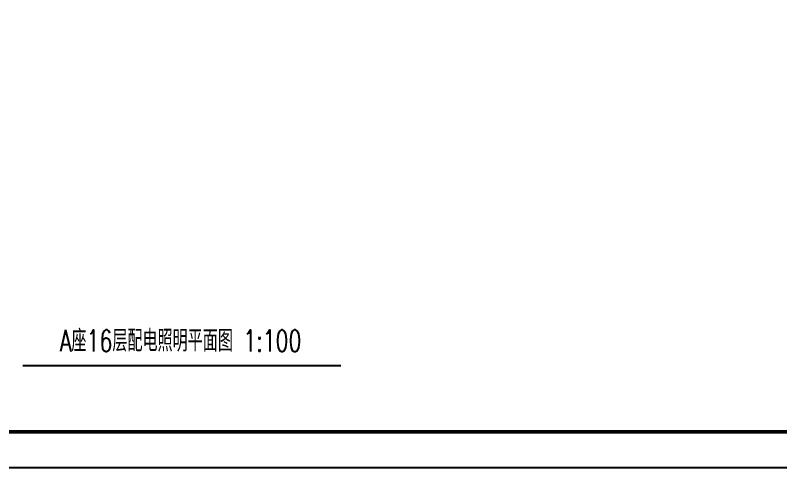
# Model space of a CAD drawing. Extents: x 1980812 to 2226895, y -554123 to 281606.
# Drawn here: x 2015392 to 2036724, y -130241 to -117625 of the extents above; entities that cross this region are included whole.
import ezdxf
from ezdxf.enums import TextEntityAlignment as Align

# ---------------------------------------------------------------- set-up
doc = ezdxf.new("R2010")
doc.units = 0
doc.header["$LTSCALE"] = 1000
doc.header["$MEASUREMENT"] = 0
for name, color, linetype in [('DQ2', 2, 'Continuous'), ('DQ7', 7, 'Continuous'), ('TK', 1, 'Continuous')]:
    doc.layers.add(name, color=color, linetype=linetype)
doc.styles.add('D8', font='txtw.shx', dxfattribs={"width": 0.7, "bigfont": 'hztxtw.shx'})

# ---------------------------------------------------------------- blocks, each defined once
blk = doc.blocks.new('tu kuang A1 A')
at = {"layer": 'TK'}
blk.add_lwpolyline([(0, 59400), (84100, 59400), (84100, 0), (0, 0)], close=True, dxfattribs=at)
at = {"layer": 'TK', "const_width": 100}
blk.add_lwpolyline([(83100, 1000), (83100, 58400), (2500, 58400), (2500, 1000)], close=True, dxfattribs=at)

msp = doc.modelspace()

# ---------------------------------------------------------------- linework, layer by layer
at = {"layer": 'DQ2'}
msp.add_line((2015597.6, -127393.4), (2024461.5, -127393.4), dxfattribs=at)

# ---------------------------------------------------------------- block references
msp.add_blockref('tu kuang A1 A', (1980812.3, -130241.2), dxfattribs=at)

# ---------------------------------------------------------------- texts
at = {"layer": 'DQ7', "style": 'D8', "width": 0.7}
msp.add_text('A座16层配电照明平面图 1:100', height=600, dxfattribs=at).set_placement((2019998.1, -126670.5), align=Align.MIDDLE)

doc.saveas('drawing.dxf')
